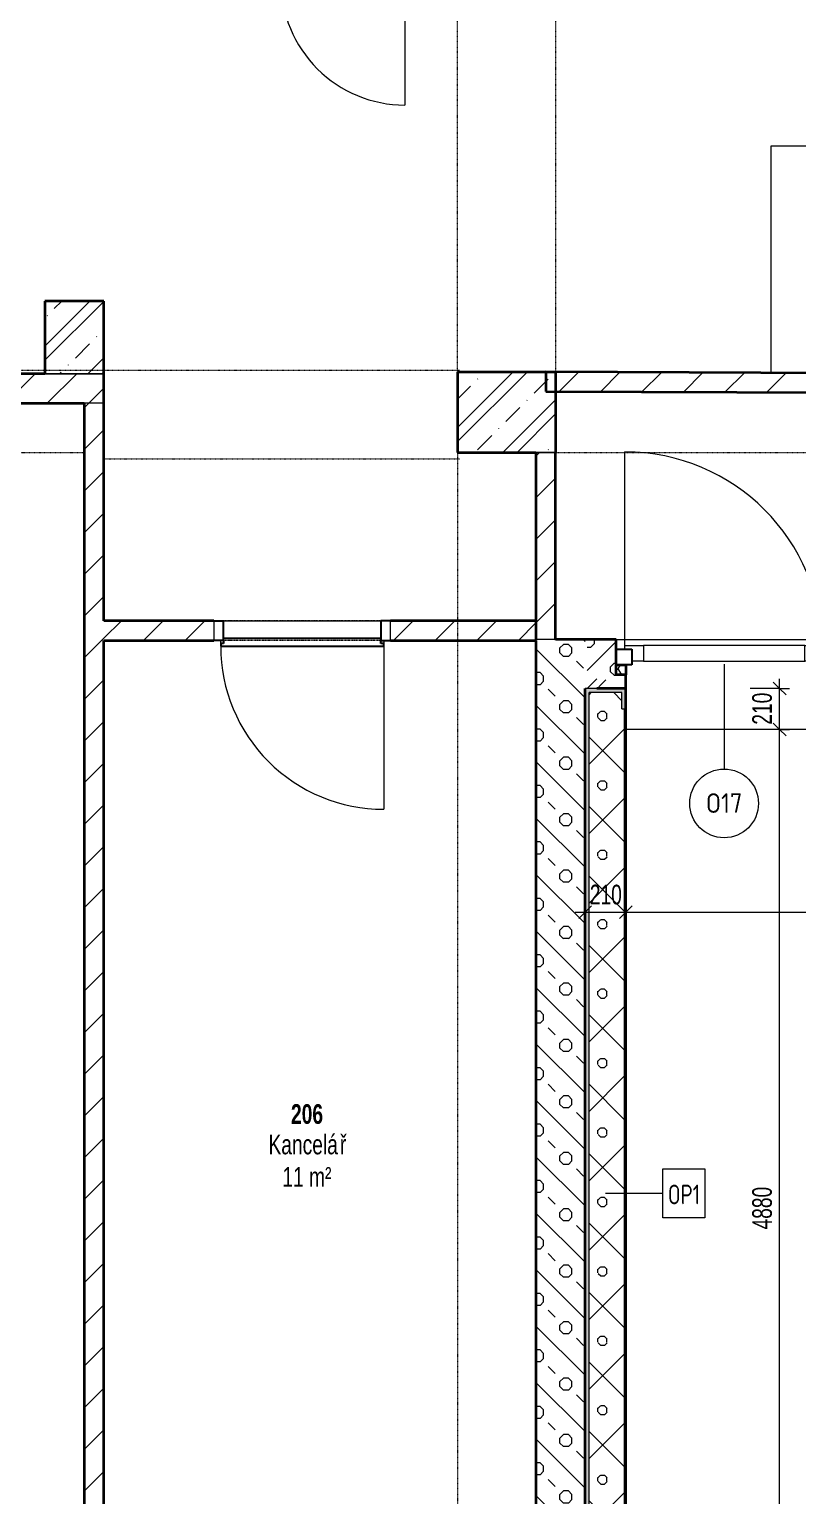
# Model space of a CAD drawing. Header units: millimetres. Extents: x 48671 to 278361, y -45352 to 20466.
# Drawn here: x 69560 to 73472, y -29249 to -21783 of the extents above; entities that cross this region are included whole.
import ezdxf

# ---------------------------------------------------------------- set-up
doc = ezdxf.new("R2010")
doc.units = ezdxf.units.MM
doc.linetypes.add('Dash dot dot', pattern=[5, 2, -1, 0, -1, 0, -1])
doc.linetypes.add('Čerchovaná se dvěma tečkami', pattern=[2.59, 1, -0.53, 0, -0.53, 0, -0.53])
for name, color, linetype, lineweight in [('A-ANNO-DIMS', 211, 'Continuous', 9), ('A-ANNO-DIMS-50', 211, 'Continuous', 9), ('A-AREA-IDEN', 2, 'Continuous', 9), ('A-DETL', 90, 'Continuous', 13), ('A-DOOR', 31, 'Continuous', 13), ('A-DOOR-FRAM', 31, 'Continuous', 25), ('A-FLOR', 192, 'Continuous', 13), ('A-GLAZ', 151, 'Continuous', 13), ('A-GLAZ-IDEN', 152, 'Continuous', 9), ('A-GLAZ-SILL', 1, 'Continuous', 13), ('A-WALL', 113, 'Continuous', 13), ('A-WALL-IDEN', 211, 'Continuous', 9), ('A-WALL-PATT', 111, 'Continuous', 35), ('S-COLS', 52, 'Continuous', 13)]:
    doc.layers.add(name, color=color, linetype=linetype, lineweight=lineweight)
doc.styles.add('Arial_1', font='arial.ttf', dxfattribs={"width": 0.7, "height": 100})
doc.styles.add('Arial_B', font='arialbd.ttf', dxfattribs={"width": 0.7, "height": 100})
doc.styles.add('ISOCPEUR', font='isocpeur.ttf', dxfattribs={"width": 0.75, "height": 100})
doc.styles.add('ISOCPEUR_1', font='isocpeur.ttf', dxfattribs={"width": 0.9, "height": 100})
doc.dimstyles.new('Vnitřní_-_průhledné', dxfattribs={"dimscale": 304.8, "dimtxt": 102.02594, "dimasz": 0.213255, "dimexe": 0.164042, "dimexo": 0.0625, "dimgap": 0.032808, "dimtad": 1, "dimdec": 0, "dimrnd": 5, "dimzin": 0, "dimdsep": 46, "dimtxsty": 'Arial_1', "dimblk1": 'OBLIQUE', "dimblk2": 'OBLIQUE', "dimsah": 1, "dimcen": 0.09, "dimdle": 0.164042, "dimazin": 0, "dimtfac": 1, "dimtdec": 4, "dimtix": 1, "dimtmove": 0, "dimatfit": 3, "dimfxl": 0.492126, "dimfxlon": 1, "dimtvp": 1, "dimtolj": 1, "dimtzin": 0, "dimarcsym": 2})
pattern_1 = [(45, (0, 0), (-106.06602, 106.06602), [])]
pattern_2 = [(45, (0, 0), (0.0007, 353.5527), []), (315, (0, 0), (353.5527, -0.0007), []), (270, (153.68, 9.56), (176.771, -176.771), [19.139, -334.416]), (270, (199.87, 9.56), (176.771, -176.771), [19.139, -334.416]), (0, (166.57, 23.1), (176.771, 176.771), [19.139, -334.416]), (0, (166.57, -23.1), (176.771, 176.771), [19.139, -334.416]), (45, (153.68, 9.56), (0.0007, 353.5527), [19.139, -230.861]), (45, (186.35, -23.1), (0.0007, 353.5527), [19.139, -230.861]), (315, (186.35, 23.1), (353.5527, -0.0007), [19.139, -230.861]), (315, (153.68, -9.56), (353.5527, -0.0007), [19.139, -230.861])]
pattern_3 = [(45, (0, 0), (-179.6051, 179.6051), []), (45, (71.84, 0), (-179.6051, 179.6051), []), (45, (215.53, 0), (-107.7631, 251.4472), [101.6, -50.8, 1.676, -49.124])]

# ---------------------------------------------------------------- blocks, each defined once
blk = doc.blocks.new('DVERE_1k_oblozka - DD03_01_600x1970_koupelna-1549509-1NP_NÁVRH B')
at = {"layer": 'A-DOOR'}
for p, q in [((-315, 47.1), (-315, 707.1)), ((205, 77.1), (-205, 77.1)), ((315, 77.1), (315, 47.1)), ((-300, 47.1), (-350, 47.1)), ((-350, 47.1), (-350, -52.9)), ((-300, -52.9), (-300, 47.1)), ((350, 47.1), (300, 47.1)), ((300, 47.1), (300, -52.9)), ((350, -52.9), (350, 47.1)), ((-350, -52.9), (-300, -52.9)), ((300, -52.9), (350, -52.9))]:
    blk.add_line(p, q, dxfattribs=at)
at = {"layer": 'A-DOOR', "lineweight": 25}
for p, q in [((315, 77.1), (-315, 77.1)), ((-315, 77.1), (-315, 62.1)), ((315, 62.1), (315, 77.1)), ((-315, 62.1), (-300, 62.1)), ((-300, 62.1), (-300, 47.1)), ((-300, 37.1), (300, 37.1)), ((300, 47.1), (300, 62.1)), ((300, 62.1), (315, 62.1))]:
    blk.add_line(p, q, dxfattribs=at)
at = {"layer": 'A-DOOR', "linetype": 'Čerchovaná se dvěma tečkami'}
for p, q in [((-300, 47.1), (300, 47.1)), ((-300, -52.9), (300, -52.9))]:
    blk.add_line(p, q, dxfattribs=at)
at = {"layer": 'A-DOOR'}
blk.add_arc((-315, 77.1), 630, 360, 90, dxfattribs=at)
at = {"layer": 'A-DOOR-FRAM'}
for p, q in [((-300, 47.1), (-350, 47.1)), ((-300, -52.9), (-300, 47.1)), ((300, 47.1), (300, -52.9)), ((300, 47.1), (350, 47.1)), ((-350, -52.9), (-300, -52.9)), ((350, -52.9), (300, -52.9))]:
    blk.add_line(p, q, dxfattribs=at)
blk = doc.blocks.new('DVERE_1k_oblozka - DD03_01_800x1970_koupelna-1549521-1NP_NÁVRH B')
at = {"layer": 'A-DOOR'}
for p, q in [((-415, 47.1), (-415, 907.1)), ((305, 77.1), (-305, 77.1)), ((415, 77.1), (415, 47.1)), ((-400, 47.1), (-450, 47.1)), ((-450, 47.1), (-450, -52.9)), ((-400, -52.9), (-400, 47.1)), ((450, 47.1), (400, 47.1)), ((400, 47.1), (400, -52.9)), ((450, -52.9), (450, 47.1)), ((-450, -52.9), (-400, -52.9)), ((400, -52.9), (450, -52.9))]:
    blk.add_line(p, q, dxfattribs=at)
at = {"layer": 'A-DOOR', "lineweight": 25}
for p, q in [((415, 77.1), (-415, 77.1)), ((-415, 77.1), (-415, 62.1)), ((415, 62.1), (415, 77.1)), ((-415, 62.1), (-400, 62.1)), ((-400, 62.1), (-400, 47.1)), ((-400, 37.1), (400, 37.1)), ((400, 47.1), (400, 62.1)), ((400, 62.1), (415, 62.1))]:
    blk.add_line(p, q, dxfattribs=at)
at = {"layer": 'A-DOOR', "linetype": 'Čerchovaná se dvěma tečkami'}
for p, q in [((-400, 47.1), (400, 47.1)), ((-400, -52.9), (400, -52.9))]:
    blk.add_line(p, q, dxfattribs=at)
at = {"layer": 'A-DOOR'}
blk.add_arc((-415, 77.1), 830, 360, 90, dxfattribs=at)
at = {"layer": 'A-DOOR-FRAM'}
for p, q in [((-400, 47.1), (-450, 47.1)), ((-400, -52.9), (-400, 47.1)), ((400, 47.1), (400, -52.9)), ((400, 47.1), (450, 47.1)), ((-450, -52.9), (-400, -52.9)), ((450, -52.9), (400, -52.9))]:
    blk.add_line(p, q, dxfattribs=at)
blk = doc.blocks.new('OKNO_dvere vchod_1k_nadsvetlik - vstupni dvere 1100_2435 2 2-1541749-1NP_NÁVRH B')
at = {"layer": 'A-GLAZ'}
h = blk.add_hatch(dxfattribs=at)
h.set_pattern_fill('FP_122', color=11, style=0, pattern_type=2)
h.set_pattern_definition([(0, (-73587.913, 25014.283), (75, 43.3), [50, -100]), (60, (-73537.913, 25014.283), (0.0011, 86.601905), [50, -100]), (300, (-73537.913, 25014.283), (74.9989, -43.301905), [50, -100])])
h.paths.add_polyline_path([(9.7, -55), (59.7, -55), (59.7, -4), (9.7, -4)])
h.paths.add_polyline_path([(-1040.3, -55), (-990.3, -55), (-990.3, -4), (-1040.3, -4)])
at = {"layer": 'A-GLAZ', "color": 11}
for p, q in [((-995.3, 75), (-995.3, 1080)), ((-80.3, 95), (-900.3, 95)), ((-900.3, 15), (-80.3, 15))]:
    blk.add_line(p, q, dxfattribs=at)
at = {"layer": 'A-GLAZ', "color": 20, "lineweight": 25}
for p, q in [((-1040.3, 75), (-960.3, 75)), ((-960.3, 75), (-960.3, -5)), ((-20.3, 75), (59.7, 75)), ((-20.3, -5), (-20.3, 75)), ((-960.3, -5), (-1040.3, -5)), ((59.7, -5), (-20.3, -5))]:
    blk.add_line(p, q, dxfattribs=at)
at = {"layer": 'A-GLAZ', "color": 10}
for p, q in [((-995.3, 95), (-900.3, 95)), ((-995.3, 75), (-995.3, 95)), ((-960.4, 75), (-995.3, 75)), ((-960.3, 15), (-960.4, 75)), ((-900.3, 95), (-900.3, 15)), ((-80.3, 95), (14.7, 95)), ((-80.3, 15), (-80.3, 95)), ((14.7, 75), (-20.3, 75)), ((-20.3, 75), (-20.3, 15)), ((14.7, 95), (14.7, 75)), ((-900.3, 15), (-960.3, 15)), ((-20.3, 15), (-80.3, 15))]:
    blk.add_line(p, q, dxfattribs=at)
at = {"layer": 'A-GLAZ', "color": 1, "lineweight": 35}
for p, q in [((-1040.3, -4), (-990.3, -4)), ((-990.3, -4), (-990.3, -55)), ((9.7, -4), (59.7, -4)), ((9.7, -55), (9.7, -4))]:
    blk.add_line(p, q, dxfattribs=at)
at = {"layer": 'A-GLAZ', "color": 11}
blk.add_arc((-995.3, 75), 1005, 360, 90, dxfattribs=at)
at = {"layer": 'A-GLAZ-SILL', "color": 11}
blk.add_line((-1040.3, 125), (59.7, 125), dxfattribs=at)
blk = doc.blocks.new('DIMBLOCK113-1NP_NÁVRH B')
at = {"layer": 'A-ANNO-DIMS-50'}
for p, q in [((73380.3, -25347.3), (73230.3, -25347.3)), ((73380.3, -30226.6), (73380.3, -25347.3)), ((73380.3, -25347.3), (73430.3, -25347.3)), ((73380.3, -30226.6), (73230.3, -30226.6)), ((73380.3, -30226.6), (73430.3, -30226.6))]:
    blk.add_line(p, q, dxfattribs=at)
at = {"layer": 'A-ANNO-DIMS-50', "lineweight": 18}
for p, q in [((73380.3, -25347.3), (73347.8, -25314.8)), ((73380.3, -25347.3), (73412.8, -25379.8)), ((73380.3, -30226.6), (73347.8, -30194.1)), ((73380.3, -30226.6), (73412.8, -30259.1))]:
    blk.add_line(p, q, dxfattribs=at)
at = {"layer": 'A-ANNO-DIMS-50', "color": 0, "insert": (73240.5, -27893.7), "char_height": 100, "width": 256.164, "attachment_point": 1, "rotation": 90, "line_spacing_factor": 0.941778, "style": 'Arial_1'}
blk.add_mtext('4880', dxfattribs=at)
blk = doc.blocks.new('_Oblique')
at = {"color": 0, "linetype": 'ByBlock', "lineweight": -2}
blk.add_line((-0.5, -0.5), (0.5, 0.5), dxfattribs=at)
blk = doc.blocks.new('DIMBLOCK114-1NP_NÁVRH B')
at = {"layer": 'A-ANNO-DIMS-50'}
for p, q in [((73380.3, -25139.3), (73230.3, -25139.3)), ((73380.3, -25347.3), (73380.3, -25089.3)), ((73380.3, -25139.3), (73430.3, -25139.3)), ((73380.3, -25347.3), (73230.3, -25347.3)), ((73380.3, -25347.3), (73430.3, -25347.3))]:
    blk.add_line(p, q, dxfattribs=at)
at = {"layer": 'A-ANNO-DIMS-50', "lineweight": 18}
for p, q in [((73380.3, -25139.3), (73347.8, -25106.8)), ((73380.3, -25139.3), (73412.8, -25171.8)), ((73380.3, -25347.3), (73347.8, -25314.8)), ((73380.3, -25347.3), (73412.8, -25379.8))]:
    blk.add_line(p, q, dxfattribs=at)
at = {"layer": 'A-ANNO-DIMS-50', "color": 0, "insert": (73240.5, -25323.3), "char_height": 100, "width": 192.123, "attachment_point": 1, "rotation": 90, "line_spacing_factor": 0.941778, "style": 'Arial_1'}
blk.add_mtext('210', dxfattribs=at)
blk = doc.blocks.new('DIMBLOCK175-1NP_NÁVRH B')
at = {"layer": 'A-ANNO-DIMS-50'}
for p, q in [((72389.6, -26278), (72389.6, -26128)), ((72597.6, -26278), (72597.6, -26128)), ((72339.6, -26278), (72597.6, -26278)), ((72389.6, -26278), (72389.6, -26328)), ((72597.6, -26278), (72597.6, -26328))]:
    blk.add_line(p, q, dxfattribs=at)
at = {"layer": 'A-ANNO-DIMS-50', "lineweight": 18}
for p, q in [((72389.6, -26278), (72357.1, -26310.5)), ((72389.6, -26278), (72422.1, -26245.5)), ((72597.6, -26278), (72565.1, -26310.5)), ((72597.6, -26278), (72630.1, -26245.5))]:
    blk.add_line(p, q, dxfattribs=at)
at = {"layer": 'A-ANNO-DIMS-50', "color": 0, "insert": (72413.6, -26138.1), "char_height": 100, "width": 192.123, "attachment_point": 1, "line_spacing_factor": 0.941778, "style": 'Arial_1'}
blk.add_mtext('210', dxfattribs=at)
blk = doc.blocks.new('DIMBLOCK176-1NP_NÁVRH B')
at = {"layer": 'A-ANNO-DIMS-50'}
for p, q in [((72597.6, -26278), (72597.6, -26128)), ((77231.6, -26278), (77231.6, -26128)), ((72597.6, -26278), (77231.6, -26278)), ((72597.6, -26278), (72597.6, -26328)), ((77231.6, -26278), (77231.6, -26328))]:
    blk.add_line(p, q, dxfattribs=at)
at = {"layer": 'A-ANNO-DIMS-50', "lineweight": 18}
for p, q in [((72597.6, -26278), (72565.1, -26310.5)), ((72597.6, -26278), (72630.1, -26245.5)), ((77231.6, -26278), (77199.1, -26310.5)), ((77231.6, -26278), (77264.1, -26245.5))]:
    blk.add_line(p, q, dxfattribs=at)
at = {"layer": 'A-ANNO-DIMS-50', "color": 0, "insert": (74807.9, -26138.1), "char_height": 100, "width": 256.164, "attachment_point": 1, "line_spacing_factor": 0.941778, "style": 'Arial_1'}
blk.add_mtext('4635', dxfattribs=at)
blk = doc.blocks.new('Popiska okna_Bublina_CC - Popiska okna_Bublina-1410372-1NP_NÁVRH B')
at = {"layer": 'A-GLAZ-IDEN'}
blk.add_circle((0, 0), 3.5, dxfattribs=at)

msp = doc.modelspace()

# ---------------------------------------------------------------- hatches: boundary and pattern name
at = {"layer": 'A-WALL-PATT', "lineweight": 13}
h = msp.add_hatch(dxfattribs=at)
h.set_pattern_fill('FP_21', color=256, style=0, pattern_type=2)
h.set_pattern_definition(pattern_1)
h.paths.add_polyline_path([(69839.6, -23686.6), (69939.6, -23686.6), (69939.6, -23536.6), (66136.8, -23536.6), (66136.8, -23686.6), (67113, -23686.6)])
h.paths.add_polyline_path([(65655.5, -23686.6), (65736.8, -23686.6), (65736.8, -23536.6), (65696.1, -23536.6), (65551.2, -23686.6), (65600.9, -23686.6)])
h = msp.add_hatch(dxfattribs=at)
h.set_pattern_fill('FP_21', color=256, style=0, pattern_type=2)
h.set_pattern_definition(pattern_1)
h.paths.add_polyline_path([(78267, -23648.9), (78268, -23548.9), (78128.3, -23548.4), (78128.3, -23648.4)])
h.paths.add_polyline_path([(77598.3, -23646.6), (77598.3, -23546.6), (72189.8, -23527.4), (72189.4, -23627.4), (76186, -23641.6)])
h = msp.add_hatch(dxfattribs=at)
h.set_pattern_fill('FP_21', color=256, style=0, pattern_type=2)
h.set_pattern_definition(pattern_1)
h.paths.add_polyline_path([(69939.6, -30076.6), (69939.6, -23686.6), (69839.6, -23686.6), (69839.6, -30076.6)])
h = msp.add_hatch(dxfattribs=at)
h.set_pattern_fill('FP_21', color=256, style=0, pattern_type=2)
h.set_pattern_definition(pattern_1)
h.paths.add_polyline_path([(72239.6, -24889.3), (72239.6, -23937.5), (72139.6, -23937.5), (72139.6, -24889.3)])
h = msp.add_hatch(dxfattribs=at)
h.set_pattern_fill('FP_21', color=256, style=0, pattern_type=2)
h.set_pattern_definition(pattern_1)
h.paths.add_polyline_path([(72139.6, -24894.3), (72139.6, -24794.3), (71399.6, -24794.3), (71399.6, -24894.3), (71649.5, -24894.3)])
h.paths.add_polyline_path([(70499.6, -24894.3), (70499.6, -24794.3), (69939.6, -24794.3), (69939.6, -24894.3), (70137.4, -24894.3)])
h = msp.add_hatch(dxfattribs=at)
h.set_pattern_fill('FP_16', color=256, angle=45, style=0, pattern_type=2)
h.set_pattern_definition([(135, (72389.63, -27486.08), (-143.684, -143.684), []), (90, (72322.32, -27257.13), (-143.684, 143.684), [25.4, -261.968]), (135, (72322.32, -27231.73), (-143.684, -143.684), [25.4, -177.8]), (180, (72304.36, -27213.77), (-143.684, -143.684), [25.4, -261.968]), (225, (72278.96, -27213.77), (143.684, -143.684), [25.4, -177.8]), (90, (72261, -27257.13), (-143.684, 143.684), [25.4, -261.968]), (135, (72278.96, -27275.1), (-143.684, -143.684), [25.4, -177.8]), (180, (72304.36, -27275.09), (-143.684, -143.684), [25.4, -261.968]), (225, (72322.32, -27257.13), (143.684, -143.684), [25.4, -177.8]), (135, (72237.78, -27190.55), (-143.684, -143.684), [50.8, -152.4])])
h.paths.add_polyline_path([(72389.6, -30226.6), (72389.6, -24889.3), (72139.6, -24889.3), (72139.6, -30226.6)])
h = msp.add_hatch(dxfattribs=at)
h.set_pattern_fill('FP_22', color=256, angle=45, style=0, pattern_type=2)
h.set_pattern_definition([(45, (74986.47, -25139.28), (-143.684, 143.684), []), (360, (75215.42, -25071.98), (143.684, 143.684), [25.4, -261.968]), (45, (75240.82, -25071.98), (-143.684, 143.684), [25.4, -177.8]), (90, (75258.78, -25054.02), (-143.684, 143.684), [25.4, -261.968]), (135, (75258.78, -25028.62), (-143.684, -143.684), [25.4, -177.8]), (360, (75215.42, -25010.66), (143.684, 143.684), [25.4, -261.968]), (45, (75197.46, -25028.62), (-143.684, 143.684), [25.4, -177.8]), (90, (75197.46, -25054.02), (-143.684, 143.684), [25.4, -261.968]), (135, (75215.42, -25071.98), (-143.684, -143.684), [25.4, -177.8]), (45, (75282, -24987.44), (-143.684, 143.684), [50.8, -152.4])])
h.paths.add_polyline_path([(76942.1, -25139.3), (77439.6, -25139.3), (77439.6, -24889.3), (73647.6, -24889.3), (73647.6, -25069.3), (73597.6, -25069.3), (73597.6, -25139.3), (76186, -25139.3)])
h.paths.add_polyline_path([(72405.6, -25139.3), (72449.6, -25139.3), (72449.6, -25069.3), (72399.6, -25069.3), (72399.6, -24889.3), (72389.6, -24889.3), (72389.6, -25139.3), (72399.6, -25139.3)])
h = msp.add_hatch(dxfattribs=at)
h.set_pattern_fill('FP_121', color=11, angle=45, style=0, pattern_type=2)
h.set_pattern_definition([(45, (72595.47, -25139.28), (-143.68, 143.68), []), (360, (72824.42, -25071.98), (143.684, 143.684), [25.4, -261.97]), (45, (72849.82, -25071.98), (-143.68, 143.68), [25.4, -177.8]), (90, (72867.78, -25054.02), (-143.684, 143.684), [25.4, -261.97]), (135, (72867.78, -25028.62), (-143.68, -143.68), [25.4, -177.8]), (360, (72824.42, -25010.66), (143.684, 143.684), [25.4, -261.97]), (45, (72806.46, -25028.62), (-143.68, 143.68), [25.4, -177.8]), (90, (72806.46, -25054.02), (-143.684, 143.684), [25.4, -261.97]), (135, (72824.42, -25071.98), (-143.68, -143.68), [25.4, -177.8]), (45, (72891, -24987.44), (-143.684, 143.684), [50.8, -152.4])])
h.paths.add_polyline_path([(72547.6, -25139.3), (72597.6, -25139.3), (72597.6, -25069.3), (72547.6, -25069.3), (72547.6, -24889.3), (72399.6, -24889.3), (72399.6, -25069.3), (72449.6, -25069.3), (72449.6, -25139.3)])
at = {"layer": 'A-WALL-PATT'}
h = msp.add_hatch(color=11, dxfattribs=at)
h.paths.add_polyline_path([(73617.6, -25243.3), (73617.6, -25159.3), (77439.6, -25159.3), (77439.6, -25139.3), (73597.6, -25139.3), (73597.6, -25243.3), (73605.6, -25243.3)])
h.paths.add_polyline_path([(72597.6, -25243.3), (72597.6, -25139.3), (72389.6, -25139.3), (72389.6, -25159.3), (72577.6, -25159.3), (72577.6, -25243.3), (72594.6, -25243.3)])
at = {"layer": 'A-WALL-PATT', "lineweight": 13}
msp.add_hatch(color=11, dxfattribs=at).paths.add_polyline_path([(72409.6, -30226.6), (72409.6, -25159.3), (72389.6, -25159.3), (72389.6, -30226.6), (72405.6, -30226.6)])
h = msp.add_hatch(dxfattribs=at)
h.set_pattern_fill('FP_8', color=11, style=0, pattern_type=2)
h.set_pattern_definition(pattern_2)
h.paths.add_polyline_path([(77239.6, -25339.3), (77419.6, -25339.3), (77419.6, -25159.3), (73617.6, -25159.3), (73617.6, -25243.3), (73605.6, -25243.3), (73605.6, -25339.3), (76942.1, -25339.3)])
h.paths.add_polyline_path([(72409.6, -25339.3), (72589.6, -25339.3), (72589.6, -25243.3), (72577.6, -25243.3), (72577.6, -25159.3), (72409.6, -25159.3), (72409.6, -25223.4)])
h = msp.add_hatch(dxfattribs=at)
h.set_pattern_fill('FP_8', color=11, style=0, pattern_type=2)
h.set_pattern_definition(pattern_2)
h.paths.add_polyline_path([(72409.6, -30246.6), (72589.6, -30246.6), (72589.6, -25339.3), (72409.6, -25339.3), (72409.6, -30226.6)])
at = {"layer": 'S-COLS'}
h = msp.add_hatch(dxfattribs=at)
h.set_pattern_fill('FP_26', color=256, style=0, pattern_type=2)
h.set_pattern_definition(pattern_3)
h.paths.add_polyline_path([(69639.6, -23166.6), (69639.6, -23536.6), (69939.6, -23536.6), (69939.6, -23166.6)])
h = msp.add_hatch(dxfattribs=at)
h.set_pattern_fill('FP_26', color=256, style=0, pattern_type=2)
h.set_pattern_definition(pattern_3)
h.paths.add_polyline_path([(72239.6, -23937.5), (72240, -23937.5), (72239.6, -23527.5), (71740, -23527.5), (71740, -23937.5), (72139.6, -23937.5)])

# ---------------------------------------------------------------- linework, layer by layer
at = {"layer": 'A-DETL', "linetype": 'Dash dot dot'}
for p, q in [((72240, -23527.5), (72240, -20280.9)), ((71740, -23527.5), (71740, -21508.2)), ((60250.5, -23517.4), (71750.5, -23517.4)), ((66144.3, -23936.6), (69839.6, -23936.6)), ((71740, -23937.5), (71740, -29537.5)), ((72240, -23937.5), (77598.3, -23937.5)), ((69939.6, -23970), (71750.5, -23970))]:
    msp.add_line(p, q, dxfattribs=at)
at = {"layer": 'A-FLOR', "color": 11}
for p, q in [((73337.1, -23531.5), (73337.1, -22376.5)), ((73337.1, -22376.5), (75050, -22376.5))]:
    msp.add_line(p, q, dxfattribs=at)
at = {"layer": 'A-GLAZ-IDEN'}
msp.add_line((73097.6, -25014.3), (73097.6, -25549), dxfattribs=at)
at = {"layer": 'A-WALL', "lineweight": 35}
for p, q in [((69639.6, -23536.6), (66136.8, -23536.6)), ((69939.6, -24794.3), (69939.6, -23536.6)), ((72189.8, -23527.4), (72189.4, -23627.4)), ((77598.3, -23546.6), (72189.8, -23527.4)), ((72189.4, -23627.4), (77598.3, -23646.6)), ((66136.8, -23686.6), (69839.6, -23686.6)), ((69839.6, -23686.6), (69839.6, -30226.6)), ((72139.6, -23937.5), (72139.6, -24889.3)), ((72239.6, -24889.3), (72239.6, -23937.5)), ((70499.6, -24794.3), (69939.6, -24794.3)), ((72139.6, -24794.3), (71399.6, -24794.3)), ((69939.6, -30076.6), (69939.6, -24894.3)), ((69939.6, -24894.3), (70499.6, -24894.3)), ((71399.6, -24894.3), (72139.6, -24894.3)), ((72139.6, -24894.3), (72139.6, -29535.6)), ((72547.6, -24889.3), (72239.6, -24889.3)), ((72389.6, -30226.6), (72389.6, -25139.3))]:
    msp.add_line(p, q, dxfattribs=at)
at = {"layer": 'A-WALL'}
for p, q in [((69939.6, -23536.6), (69639.6, -23536.6)), ((69939.6, -23686.6), (69839.6, -23686.6)), ((72239.6, -23937.5), (72139.6, -23937.5)), ((70549.6, -24794.3), (71349.6, -24794.3)), ((72139.6, -24889.3), (72139.6, -24894.3)), ((72239.6, -24889.3), (72139.6, -24889.3)), ((72547.6, -24889.3), (73647.6, -24889.3))]:
    msp.add_line(p, q, dxfattribs=at)
at = {"layer": 'A-WALL', "color": 1, "lineweight": 35}
for p, q in [((72547.6, -25069.3), (72547.6, -24889.3)), ((72597.6, -25069.3), (72547.6, -25069.3)), ((72597.6, -30434.6), (72597.6, -25069.3)), ((72597.6, -25139.3), (72449.6, -25139.3))]:
    msp.add_line(p, q, dxfattribs=at)
at = {"layer": 'A-WALL', "color": 10}
for p, q in [((72449.6, -25139.3), (72389.6, -25139.3)), ((72577.6, -25159.3), (72409.6, -25159.3)), ((72409.6, -30246.6), (72409.6, -25159.3)), ((72577.6, -25243.3), (72577.6, -25159.3)), ((72577.6, -25243.3), (72597.6, -25243.3)), ((72589.6, -30426.6), (72589.6, -25243.3)), ((72594.6, -30431.6), (72594.6, -25243.3))]:
    msp.add_line(p, q, dxfattribs=at)
at = {"layer": 'A-WALL', "color": 11}
msp.add_line((73597.6, -25347.3), (72597.6, -25347.3), dxfattribs=at)
at = {"layer": 'A-WALL-IDEN'}
msp.add_line((72493.6, -27709.2), (72786.3, -27709.2), dxfattribs=at)
at = {"layer": 'A-WALL-IDEN', "flags": 128}
msp.add_lwpolyline([(72786.3, -27585), (73000.1, -27585), (73000.1, -27833.5), (72786.3, -27833.5)], close=True, dxfattribs=at)
at = {"layer": 'S-COLS', "lineweight": 35}
for p, q in [((69939.6, -23166.6), (69639.6, -23166.6)), ((69639.6, -23166.6), (69639.6, -23536.6)), ((69939.6, -23536.6), (69939.6, -23166.6)), ((72240, -23527.5), (71740, -23527.5)), ((71740, -23527.5), (71740, -23937.5)), ((72240, -23937.5), (72240, -23527.5)), ((71740, -23937.5), (72139.6, -23937.5)), ((72239.6, -23937.5), (72240, -23937.5))]:
    msp.add_line(p, q, dxfattribs=at)
at = {"layer": 'S-COLS'}
for p, q in [((69639.6, -23536.6), (69939.6, -23536.6)), ((72139.6, -23937.5), (72239.6, -23937.5))]:
    msp.add_line(p, q, dxfattribs=at)

# ---------------------------------------------------------------- block references
at = {"layer": 'A-DOOR', "rotation": 180}
for name, p in [('DVERE_1k_oblozka - DD03_01_600x1970_koupelna-1549509-1NP_NÁVRH B', (71156.8, -21461)), ('DVERE_1k_oblozka - DD03_01_800x1970_koupelna-1549521-1NP_NÁVRH B', (70949.6, -24847.1))]:
    msp.add_blockref(name, p, dxfattribs=at)
at = {"layer": 'A-GLAZ', "color": 11}
msp.add_blockref('OKNO_dvere vchod_1k_nadsvetlik - vstupni dvere 1100_2435 2 2-1541749-1NP_NÁVRH B', (73587.9, -25014.3), dxfattribs=at)
at = {"layer": 'A-GLAZ-IDEN', "xscale": 49.99999999999998, "yscale": 49.99999999999998, "zscale": 49.99999999999998}
msp.add_blockref('Popiska okna_Bublina_CC - Popiska okna_Bublina-1410372-1NP_NÁVRH B', (73097.6, -25724), dxfattribs=at)

# ---------------------------------------------------------------- texts
at = {"layer": 'A-AREA-IDEN', "lineweight": 18, "char_height": 100, "attachment_point": 1}
for s, insert, width, style in [('206', (70892.4, -27255.7), 202.025, 'Arial_B'), ('Kancelá', (70777.7, -27411), 440.527, 'Arial_1'), ('\\fArial|b0|i0|c238|p34|;\\W.7;ř', (71141.2, -27411), 39.283, 'Arial_1'), ('11 m²', (70848.4, -27576), 308.65, 'Arial_1')]:
    msp.add_mtext(s, dxfattribs=dict(at, insert=insert, width=width, style=style))
at = {"layer": 'A-GLAZ-IDEN', "insert": (73004.6, -25672.4), "char_height": 100, "width": 223.671, "attachment_point": 1, "style": 'ISOCPEUR_1'}
msp.add_mtext('O17', dxfattribs=at)
at = {"layer": 'A-WALL-IDEN', "insert": (72811.3, -27665.4), "char_height": 100, "width": 195.411, "attachment_point": 1, "style": 'ISOCPEUR'}
msp.add_mtext('OP1', dxfattribs=at)

# ---------------------------------------------------------------- dimensions: what is measured, and where the dimension line sits
at = {"layer": 'A-ANNO-DIMS'}
for base, p1, p2, override, picture, middle in [((73380.3, -25139.3), (73230.3, -25347.3), (73230.3, -25139.3), {"dimpost": '<>', "dimfxl": 208}, 'DIMBLOCK114-1NP_NÁVRH B', (73319.3, -25243.3)), ((73380.3, -25347.3), (73230.3, -30226.6), (73230.3, -25347.3), {"dimpost": '<>', "dimfxl": 4879.27971}, 'DIMBLOCK113-1NP_NÁVRH B', (73319.3, -27786.9))]:
    dim = msp.add_linear_dim(base=base, p1=p1, p2=p2, angle=90, dimstyle='Vnitřní_-_průhledné', override=override, dxfattribs=at)
    dim.commit()
    dim.dimension.update_dxf_attribs({"geometry": picture, "text_midpoint": middle})
for base, p1, p2, override, picture, middle in [((72597.6, -26278), (72389.6, -26128), (72597.6, -26128), {"dimpost": '<>', "dimfxl": 208}, 'DIMBLOCK175-1NP_NÁVRH B', (72493.6, -26216.9)), ((77231.6, -26278), (72597.6, -26128), (77231.6, -26128), {"dimpost": '<>', "dimfxl": 4634}, 'DIMBLOCK176-1NP_NÁVRH B', (74914.6, -26216.9))]:
    dim = msp.add_linear_dim(base=base, p1=p1, p2=p2, dimstyle='Vnitřní_-_průhledné', override=override, dxfattribs=at)
    dim.commit()
    dim.dimension.update_dxf_attribs({"geometry": picture, "text_midpoint": middle})

doc.saveas('drawing.dxf')
